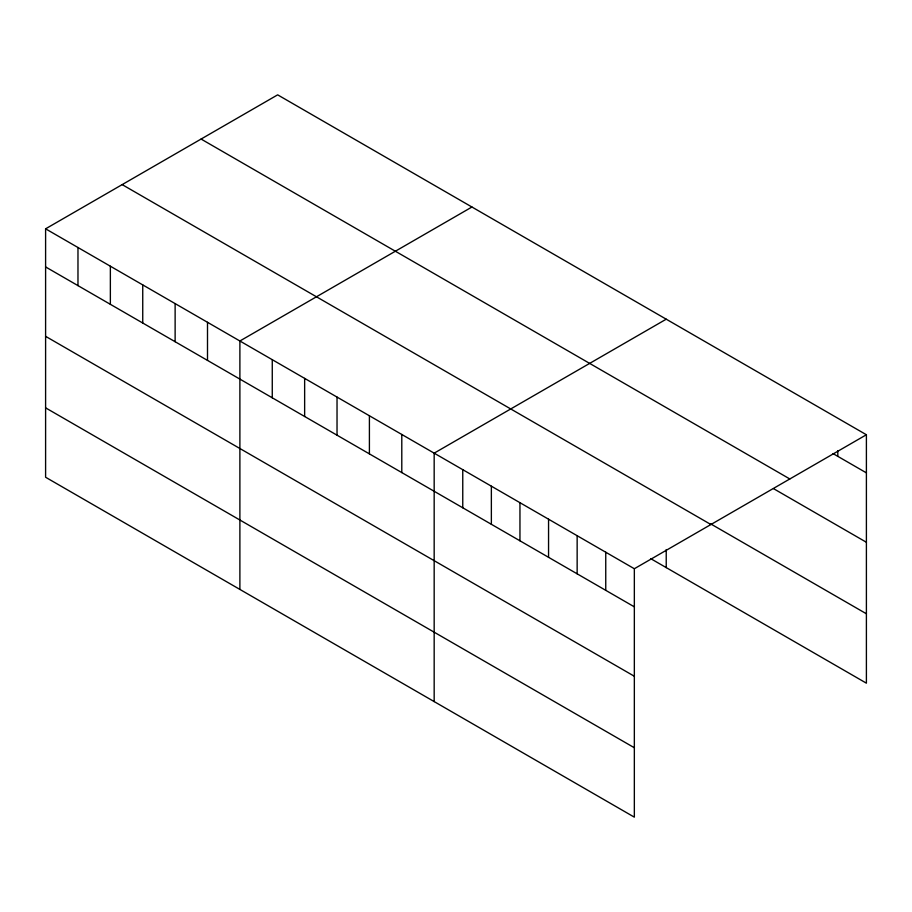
<?xml version="1.0" encoding="UTF-8"?>
<svg xmlns="http://www.w3.org/2000/svg" width="912" height="912" viewBox="0 0 912 912"><rect width="100%" height="100%" fill="white"/><g stroke="black" fill="none" stroke-linecap="round" stroke-linejoin="round"><path stroke-width="1.37" d="M45.6 228.821L634.342 568.735L634.342 817.152L45.6 477.25L45.6 228.821L277.658 94.848L866.4 434.75L866.4 683.179L650.632 558.6M471.949 207.013L239.89 340.997L239.89 589.414M666.227 319.189L434.169 453.161L434.169 701.579M634.342 568.735L866.4 434.75M833.044 453.606L866.4 472.861M201.085 139.057L789.826 478.971M773.467 488.604L866.4 542.264M710.311 523.659L866.4 613.776M122.174 184.612L710.915 524.525M45.6 266.931L634.342 606.845M45.6 336.334L634.342 676.248M45.6 407.846L634.342 747.749M837.809 450.71L837.809 456.353M666.227 549.56L666.227 567.606M605.75 552.227L605.75 590.326M577.148 535.709L577.148 573.819M548.557 519.202L548.557 557.312M519.954 502.694L519.954 540.805M491.363 486.187L491.363 524.286M462.76 469.669L462.76 507.779M401.793 434.465L401.793 472.576M369.406 415.769L369.406 453.88M337.03 397.085L337.03 435.184M304.642 378.389L304.642 416.488M272.266 359.693L272.266 397.803M207.503 322.301L207.503 360.411M175.127 303.605L175.127 341.715M142.739 284.909L142.739 323.019M110.363 266.213L110.363 304.323M77.976 247.517L77.976 285.627"/></g></svg>
